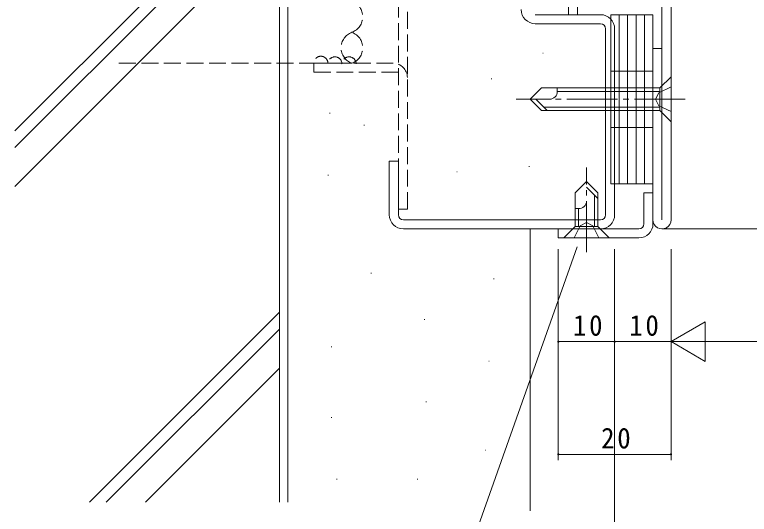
# Model space of a CAD drawing. Units: millimetres on the paper. Extents: x -1103 to 373, y -297 to 267.
# Drawn here: x -154.1 to -23.7, y -197.2 to -108.6 of the extents above; entities that cross this region are included whole.
import ezdxf

# ---------------------------------------------------------------- set-up
doc = ezdxf.new("R2010")
doc.units = ezdxf.units.MM
doc.linetypes.add('CHAIN2', pattern=[12, 9, -1, 1, -1])
doc.linetypes.add('DASHED3', pattern=[4, 3, -1])
for name, color, linetype, lineweight in [('0-3_YKK_12', 2, 'Continuous', 9), ('0-4_YSS_K', 3, 'Continuous', 9), ('0-5_YKK_D', 6, 'Continuous', 9), ('0-6_YKK_13', 4, 'Continuous', 9), ('0-7_YKK_11', 7, 'Continuous', 9)]:
    doc.layers.add(name, color=color, linetype=linetype, lineweight=lineweight)
doc.styles.add('ＭＳ ゴシック', font='')
doc.styles.get('ＭＳ ゴシック').set_extended_font_data('MS Gothic')

msp = doc.modelspace()

# ---------------------------------------------------------------- linework, layer by layer
at = {"layer": '0-3_YKK_12'}
msp.add_line((-39.228, -146.596), (85.872, -146.596), dxfattribs=at)
at = {"layer": '0-4_YSS_K'}
for p, q in [((-107.128, -195.096), (-107.128, -1.096)), ((-105.628, -195.096), (-105.628, -1.096)), ((-154.128, -129.198), (-107.128, -82.198)), ((-154.128, -132.167), (-107.128, -85.167)), ((-154.128, -139.097), (-107.128, -92.097)), ((-60.404, -115.411), (-60.304, -115.411)), ((-69.556, -119.984), (-69.456, -119.984)), ((-98.231, -126.081), (-98.131, -126.081)), ((-92.13, -128.215), (-92.03, -128.215)), ((-62.845, -135.531), (-62.745, -135.531)), ((-75.657, -136.446), (-75.557, -136.446)), ((-98.536, -137.055), (-98.436, -137.055)), ((-62.628, -146.596), (-62.628, -196.596)), ((-90.91, -154.431), (-90.81, -154.431)), ((-69.107, -155.444), (-69.007, -155.444)), ((-140.831, -195.096), (-107.128, -161.394)), ((-81.453, -162.662), (-81.353, -162.662)), ((-137.861, -195.096), (-107.128, -164.363)), ((-97.926, -167.54), (-97.826, -167.54)), ((-69.985, -170.051), (-69.885, -170.051)), ((-130.931, -195.096), (-107.128, -171.293)), ((-81.148, -177.295), (-81.048, -177.295)), ((-97.926, -180.038), (-97.826, -180.038)), ((-70.569, -185.827), (-70.469, -185.827)), ((-97.011, -191.013), (-96.911, -191.013)), ((-82.673, -191.013), (-82.573, -191.013)), ((-82.673, -191.013), (-82.573, -191.013))]:
    msp.add_line(p, q, dxfattribs=at)
at = {"layer": '0-4_YSS_K', "linetype": 'DASHED3'}
msp.add_line((-135.628, -117.216), (-94.27, -117.216), dxfattribs=at)
for centre, radius, start, end in [((-95.27, -108.966), 2.926, 289.98309, 70.01689), ((-93.27, -114.466), 2.926, 109.98309, 250.01689), ((-95.27, -114.466), 2.926, 289.98309, 70.01689), ((-99.778, -117.216), 1.25, 0, 180.00018), ((-97.278, -117.324), 1.25, 359.99429, 179.99448), ((-94.778, -117.325), 1.25, 359.99429, 179.99448)]:
    msp.add_arc(centre, radius, start, end, dxfattribs=at)
at = {"layer": '0-5_YKK_D'}
for p, q in [((-54.276, -149.799), (-74.416, -206.615)), ((-57.628, -150.196), (-57.628, -187.596)), ((-57.628, -150.196), (-57.628, -167.596)), ((-47.628, -150.196), (-47.628, -167.596)), ((-47.628, -150.196), (-47.628, -207.596)), ((-47.628, -150.196), (-47.628, -167.596)), ((-37.628, -150.196), (-37.628, -187.596)), ((-37.628, -150.196), (-37.628, -167.596)), ((-37.628, -150.196), (-37.628, -167.596)), ((-37.628, -166.596), (-31.566, -163.096)), ((-31.566, -170.096), (-31.566, -163.096)), ((-47.628, -166.596), (-57.628, -166.596)), ((-47.628, -166.596), (-37.628, -166.596)), ((-37.628, -166.596), (-31.566, -170.096)), ((-37.628, -166.596), (-25.504, -166.596)), ((-30.628, -166.596), (205.372, -166.596)), ((-57.628, -186.596), (-37.628, -186.596))]:
    msp.add_line(p, q, dxfattribs=at)
for centre, start, end in [((-57.628, -166.596), 0, 180), ((-57.628, -166.596), 180, 0), ((-47.628, -166.596), 0, 180), ((-47.628, -166.596), 0, 180), ((-47.628, -166.596), 180, 0), ((-47.628, -166.596), 180, 0), ((-57.628, -186.596), 0, 180), ((-57.628, -186.596), 180, 0), ((-37.628, -186.596), 0, 180), ((-37.628, -186.596), 180, 0)]:
    msp.add_arc(centre, 0.106, start, end, dxfattribs=at)
at = {"layer": '0-6_YKK_13', "linetype": 'DASHED3'}
for p, q in [((-86.028, -70.096), (-86.028, -143.096)), ((-101.028, -118.816), (-101.028, -117.216)), ((-86.928, -117.216), (-101.028, -117.216)), ((-48.328, -118.596), (-46.828, -118.596)), ((-46.828, -118.596), (-45.328, -118.596)), ((-45.328, -118.596), (-43.828, -118.596)), ((-43.828, -118.596), (-42.328, -118.596)), ((-42.328, -118.596), (-40.828, -118.596)), ((-86.028, -118.816), (-101.028, -118.816)), ((-39.781, -122.446), (-40.392, -123.596)), ((-37.628, -121.396), (-39.781, -122.446)), ((-39.781, -124.746), (-40.392, -123.596)), ((-37.628, -125.796), (-39.781, -124.746)), ((-46.828, -128.596), (-48.328, -128.596)), ((-45.328, -128.596), (-46.828, -128.596)), ((-43.828, -128.596), (-45.328, -128.596)), ((-42.328, -128.596), (-43.828, -128.596)), ((-40.828, -128.596), (-42.328, -128.596)), ((-54.828, -148.196), (-53.778, -146.044)), ((-53.778, -146.044), (-52.628, -145.432)), ((-51.478, -146.044), (-52.628, -145.432)), ((-50.428, -148.196), (-51.478, -146.044))]:
    msp.add_line(p, q, dxfattribs=at)
at = {"layer": '0-6_YKK_13'}
for p, q in [((-46.828, -108.596), (-48.328, -108.596)), ((-48.328, -138.596), (-48.328, -108.596)), ((-46.828, -138.596), (-46.828, -108.596)), ((-45.328, -108.596), (-46.828, -108.596)), ((-46.828, -138.596), (-46.828, -108.596)), ((-45.328, -138.596), (-45.328, -108.596)), ((-43.828, -108.596), (-45.328, -108.596)), ((-45.328, -138.596), (-45.328, -108.596)), ((-43.828, -138.596), (-43.828, -108.596)), ((-42.328, -108.596), (-43.828, -108.596)), ((-43.828, -138.596), (-43.828, -108.596)), ((-40.828, -108.596), (-42.328, -108.596)), ((-42.328, -138.596), (-42.328, -108.596)), ((-42.328, -138.596), (-42.328, -108.596)), ((-40.828, -138.596), (-40.828, -108.596)), ((-37.628, -119.596), (-39.628, -121.596)), ((-37.628, -127.596), (-37.628, -119.596)), ((-60.628, -121.596), (-62.628, -123.596)), ((-39.628, -121.596), (-60.628, -121.596)), ((-57.828, -122.196), (-57.828, -121.596)), ((-39.628, -122.196), (-57.828, -122.196)), ((-39.628, -121.596), (-39.628, -125.596)), ((-60.628, -125.596), (-62.628, -123.596)), ((-59.628, -125.596), (-61.628, -123.596)), ((-39.628, -124.996), (-60.228, -124.996)), ((-39.628, -125.596), (-60.628, -125.596)), ((-37.628, -127.596), (-39.628, -125.596)), ((-54.628, -140.196), (-52.628, -138.196)), ((-50.628, -140.196), (-52.628, -138.196)), ((-50.628, -141.196), (-52.628, -139.196)), ((-48.328, -138.596), (-46.828, -138.596)), ((-46.828, -138.596), (-45.328, -138.596)), ((-45.328, -138.596), (-43.828, -138.596)), ((-43.828, -138.596), (-42.328, -138.596)), ((-42.328, -138.596), (-40.828, -138.596)), ((-54.628, -146.196), (-54.628, -140.196)), ((-51.228, -146.196), (-51.228, -140.596)), ((-50.628, -146.196), (-50.628, -140.196)), ((-54.028, -142.996), (-54.628, -142.996)), ((-54.028, -146.196), (-54.028, -142.996)), ((-56.628, -148.196), (-54.628, -146.196)), ((-54.628, -146.196), (-50.628, -146.196)), ((-48.628, -148.196), (-50.628, -146.196)), ((-48.628, -148.196), (-56.628, -148.196))]:
    msp.add_line(p, q, dxfattribs=at)
at = {"layer": '0-6_YKK_13', "linetype": 'CHAIN2'}
for p, q in [((-35.128, -123.596), (-65.128, -123.596)), ((-52.628, -150.696), (-52.628, -135.696))]:
    msp.add_line(p, q, dxfattribs=at)
at = {"layer": '0-6_YKK_13', "linetype": 'DASHED3'}
msp.add_lwpolyline([(-86.028, -143.096), (-84.428, -143.096), (-84.428, -70.096)], dxfattribs=at)
msp.add_arc((-86.928, -119.716), 2.5, 0, 90, dxfattribs=at)
at = {"layer": '0-6_YKK_13'}
for centre, start, end in [((-59.16, -122.263), 270, 2.86598), ((-53.961, -141.665), 267.134, 0)]:
    msp.add_arc(centre, 1.333, start, end, dxfattribs=at)
at = {"layer": '0-7_YKK_11'}
for p, q in [((-39.228, -93.196), (-39.228, -144.996)), ((-37.628, -144.996), (-37.628, -93.196)), ((-50.128, -108.596), (-61.728, -108.596)), ((-61.728, -110.196), (-50.128, -110.196)), ((-49.228, -111.096), (-49.228, -144.096)), ((-47.628, -144.096), (-47.628, -111.096)), ((-50.128, -144.996), (-85.128, -144.996)), ((-85.128, -146.596), (-50.128, -146.596)), ((-57.628, -146.596), (-43.328, -146.596))]:
    msp.add_line(p, q, dxfattribs=at)
msp.add_lwpolyline([(-55.828, -108.596), (-55.828, -53.096), (-54.228, -53.096), (-54.228, -108.596)], close=True, dxfattribs=at)
for points in [[(-39.228, -114.596), (-40.828, -114.596), (-40.828, -144.996)], [(-86.028, -144.096), (-86.028, -134.596), (-87.628, -134.596), (-87.628, -144.096)], [(-42.428, -145.696), (-42.428, -140.196), (-40.828, -140.196), (-40.828, -145.696)], [(-43.328, -148.196), (-57.628, -148.196), (-57.628, -146.596)]]:
    msp.add_lwpolyline(points, dxfattribs=at)
for centre, radius, start, end in [((-61.728, -107.696), 2.5, 180, 269.99998), ((-50.128, -111.096), 2.5, 0, 90.00032), ((-50.128, -111.096), 0.9, 0.00003, 90.00002), ((-85.128, -144.096), 2.5, 180, 269.99998), ((-85.128, -144.096), 0.9, 180.00003, 270.00002), ((-50.128, -144.096), 0.9, 269.99898, 359.99896), ((-50.128, -144.096), 2.5, 270, 359.99998), ((-43.328, -145.696), 0.9, 270, 359.99998), ((-43.328, -145.696), 2.5, 270, 359.99998), ((-39.228, -144.996), 1.6, 179.99998, 0)]:
    msp.add_arc(centre, radius, start, end, dxfattribs=at)

# ---------------------------------------------------------------- texts
at = {"layer": '0-5_YKK_D', "color": 3, "char_height": 3.666, "attachment_point": 7, "style": 'ＭＳ ゴシック'}
for s, insert in [('\\T1.21;\\W0.95;10', (-55.028, -165.596)), ('\\T1.21;\\W0.95;10', (-45.028, -165.596)), ('\\T1.21;\\W0.95;20', (-50.028, -185.596))]:
    msp.add_mtext(s, dxfattribs=dict(at, insert=insert))

doc.saveas('drawing.dxf')
